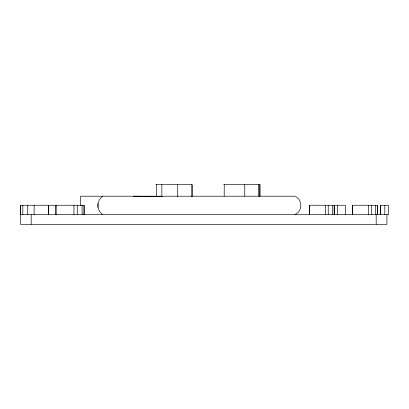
<?xml version="1.0" encoding="UTF-8"?>
<svg xmlns="http://www.w3.org/2000/svg" width="409" height="409" viewBox="0 0 409 409"><rect width="100%" height="100%" fill="white"/><g stroke="black" fill="none" stroke-linecap="round" stroke-linejoin="round"><path stroke-width="0.61" d="M102.633 214.613C96.401 209.919 96.401 200.901 102.633 196.208M161.928 196.448L162.189 196.208L162.046 196.484L133.329 196.208M294.961 214.613C302.813 211.075 302.813 199.75 294.961 196.208L80.553 196.208L80.553 205.727M146.304 196.208L145.251 196.208M155.824 184.684L192.256 184.684L192.256 196.208M223.687 184.684L260.098 184.684L260.098 196.208M20.45 214.613L388.55 214.613L388.55 205.257L380.564 205.257L380.564 214.613M386.914 214.613L386.914 224.316L20.45 224.316L20.45 205.257L84.126 205.257L84.126 214.613M384.818 205.257L384.818 214.613M380.713 205.257L380.713 214.613M377.425 214.613L377.425 205.257L352.578 205.257L352.578 214.613M377.338 205.257L377.318 214.613M376.183 214.613L376.183 224.316M375.631 205.257L375.631 214.613M371.398 205.257L371.398 214.613M368.478 205.257L368.478 214.613M352.66 205.257L352.706 214.613M345.39 214.613L345.39 205.257L309.419 205.257L309.419 214.613M337.405 205.257L337.405 214.613M334.265 205.257L334.265 214.613M334.179 205.257L334.179 214.613M332.471 205.257L332.471 214.613M328.238 205.257L328.238 214.613M325.319 205.257L325.319 214.613M309.506 205.257L309.506 214.613M259.153 184.684L259.153 196.208M258.836 184.684L258.836 196.208M244.756 184.684L244.756 196.208M224.234 184.684L224.178 196.208M191.811 184.684L191.811 196.785M177.731 184.684L177.731 196.785M161.857 184.684L161.857 196.208M156.371 184.684L156.371 196.208M97.925 203.411L97.925 207.414M84.029 205.257L84.029 214.613M82.091 205.257L82.091 214.613M77.275 205.257L77.275 214.613M73.963 205.257L73.963 214.613M56.013 205.257L55.987 214.613M55.895 205.257L55.895 214.613M48.681 205.257L48.681 214.613M48.589 205.257L48.589 214.613M34.1 205.257L34.1 214.613M31.181 214.613L31.181 224.316M27.73 205.257L27.73 214.613M22.822 205.257L22.822 214.613M20.568 205.257L20.568 214.613"/></g></svg>
